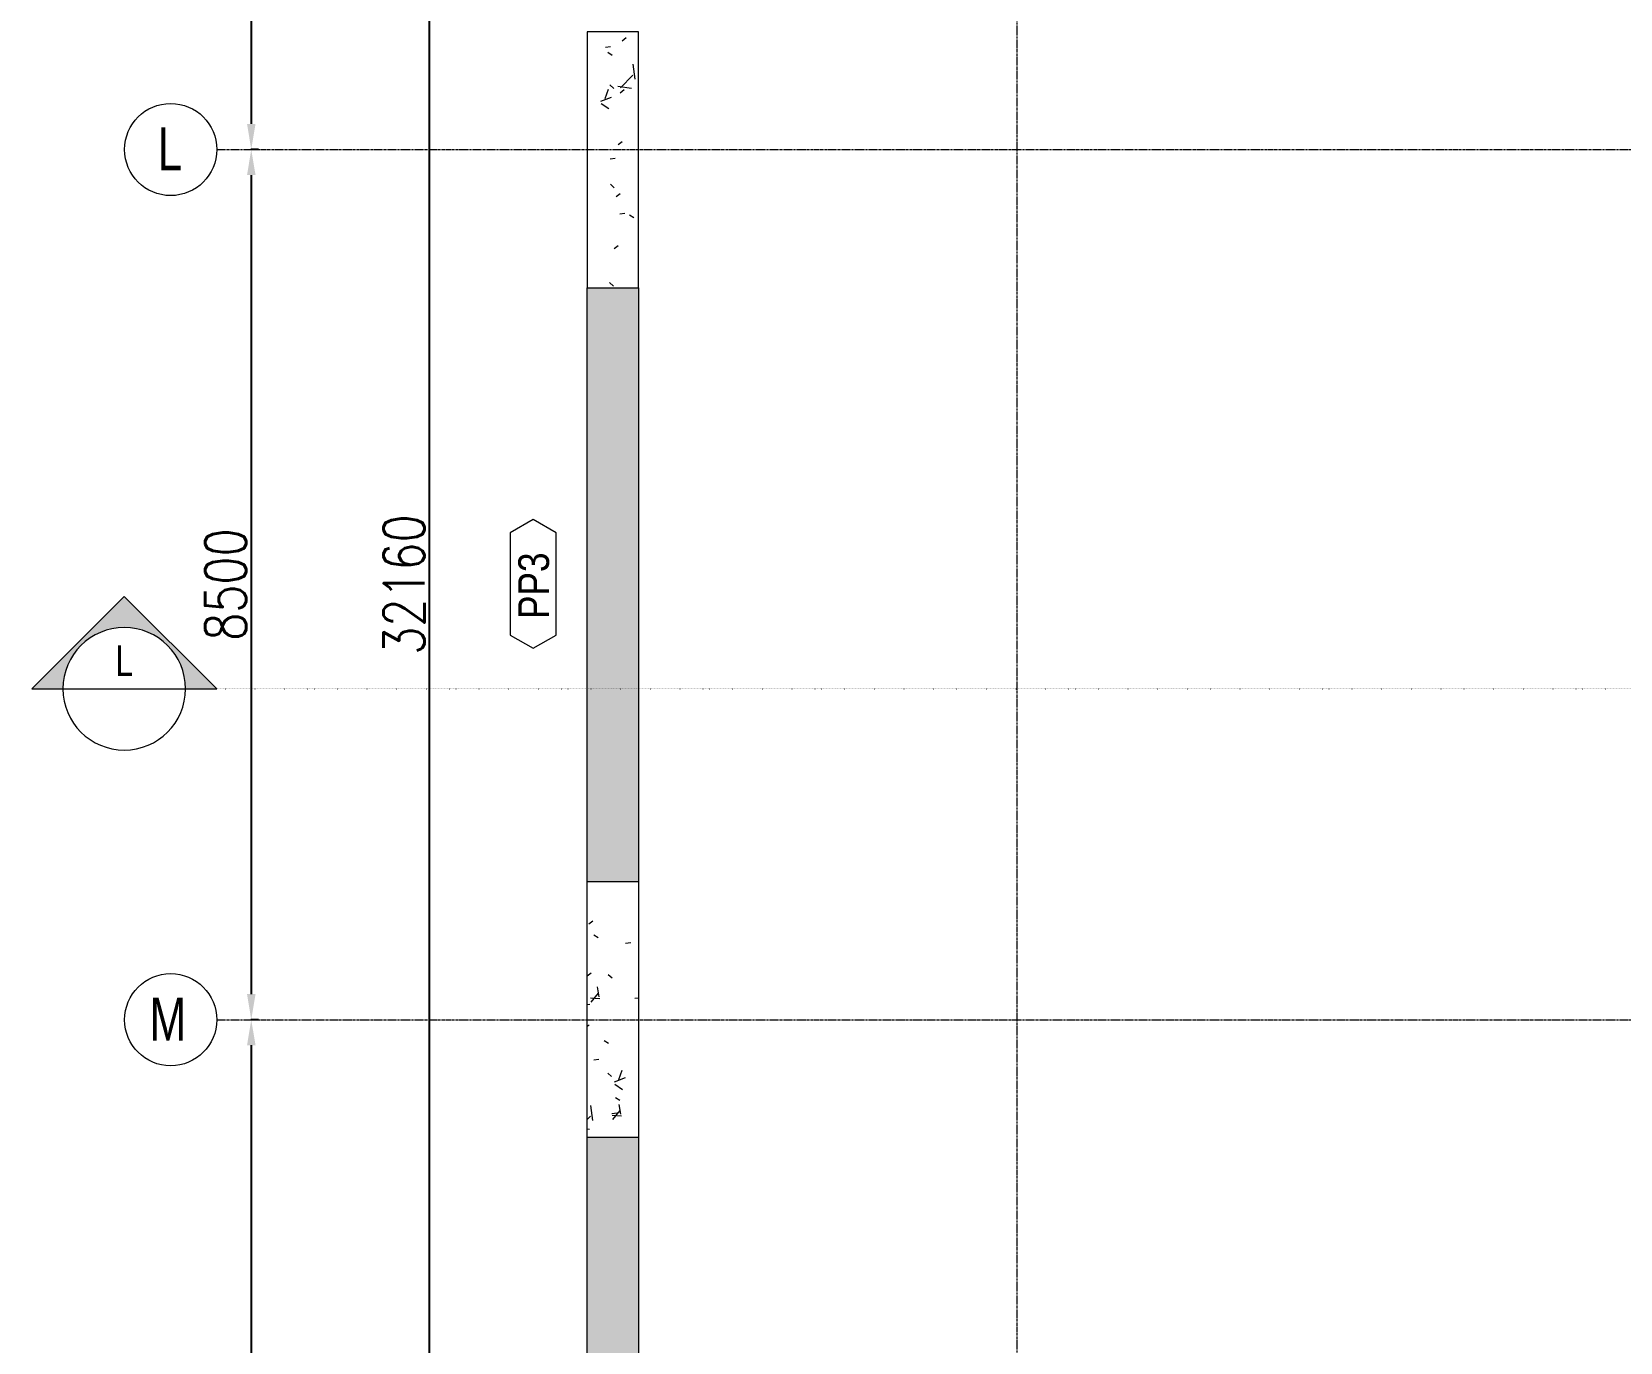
# Model space of a CAD drawing. Header units: metres. Extents: x -5444 to 112500, y -2287 to 89414.
# Drawn here: x -5444 to 10069, y 10799 to 23599 of the extents above; entities that cross this region are included whole.
import ezdxf

# ---------------------------------------------------------------- set-up
doc = ezdxf.new("R2010")
doc.units = ezdxf.units.M
doc.header["$LTSCALE"] = 10
doc.linetypes.add('Dot', pattern=[0.714375, 0, -0.714375])
doc.linetypes.add('Grid Line', pattern=[3.33375, 1.905, -0.47625, 0.47625, -0.47625])
doc.layers.add('COTAS', color=8, linetype='Continuous')
for name, color, linetype, lineweight in [('E_CIMENTACION-1', 254, 'Continuous', 18), ('E_CIMENTACION-2', 253, 'Continuous', 18), ('E_EJES', 8, 'Continuous', 9), ('E_EJES-1', 8, 'Grid Line', 9), ('E_MUROS-1', 10, 'Continuous', 18), ('E_MUROS-2', 253, 'Continuous', 18), ('E_TEXTO', 3, 'Continuous', 9), ('E_TEXTO-1', 3, 'Dot', 9)]:
    doc.layers.add(name, color=color, linetype=linetype, lineweight=lineweight)
doc.styles.add('Arial Narrow_1', font='', dxfattribs={"height": 0.3})
doc.styles.add('CNI_COTAS', font='romans.shx', dxfattribs={"width": 0.8})
doc.styles.add('Swis721 LtCn BT', font='swisscl.ttf', dxfattribs={"height": 0.42})
doc.styles.add('Swis721 LtCn BT_1', font='swisscl.ttf', dxfattribs={"height": 0.3})
doc.styles.get('Arial Narrow_1').set_extended_font_data('Arial Narrow')
doc.dimstyles.new('1.5', dxfattribs={"dimscale": 0, "dimtxt": 400, "dimasz": 250, "dimexe": 4, "dimexo": 4, "dimgap": 50, "dimtad": 1, "dimdec": 0, "dimzin": 4, "dimdsep": 46, "dimtxsty": 'CNI_COTAS', "dimcen": 0, "dimclrd": 256, "dimclrt": 3, "dimadec": 0, "dimazin": 0, "dimtfac": 1, "dimtdec": 0, "dimtmove": 2, "dimatfit": 0, "dimfxl": 0.05, "dimtolj": 1, "dimtzin": 0, "dimarcsym": 0})
pattern_1 = [(50, (95341.5, -135213.6), (1092.9874, -96.024), [114, -1257]), (355, (95341.5, -135213.6), (-211.8535, 1146.828), [91, -1006]), (100.451, (95432.5, -135221.6), (882.091, 1050.433), [97, -1069]), (46.184, (95341.5, -134908.6), (1626.246, -252.121), [171, -1886]), (96.636, (95477.5, -134929.6), (1423.989, 1484.504), [146, -1603]), (351.184, (95341.5, -134908.6), (1424.305, 1484.244), [137, -1509]), (21, (95493.5, -134984.6), (909.395, -613.8754), [114, -1257]), (326, (95493.5, -134984.6), (370.702, 1105.747), [91, -1006]), (71.451, (95569.5, -135036.6), (1280.754, 491.083), [97, -1069]), (37.5, (95341.5, -135213.64), (19.0208, 507.4399), [50, -943, 50, -971, -1010]), (37.5, (95341.5, -135213.64), (19.0208, 507.4399), [-2015, 50, -959]), (7.5, (95341.5, -135213.64), (400.9215, 601.4765), [50, -532, 50, -920, -385]), (7.5, (95341.5, -135213.64), (400.9215, 601.4765), [-1553, 50, -335]), (327.5, (95001.5, -135213.64), (813.8092, -34.6925), [50, -331, 50, -1138, -1577]), (327.5, (95001.5, -135213.64), (813.8092, -34.6925), [-1570, 50, -1527]), (317.5, (94849.5, -135213.64), (888.673, 152.753), [50, -445, 50, -739, -1120]), (317.5, (94849.5, -135213.64), (888.673, 152.753), [-1285, 50, -1070])]

# ---------------------------------------------------------------- blocks, each defined once
blk = doc.blocks.new('Grid - CNI_NOMBRE EJES-372759-_0_00m_LOC COLUMNAS Y MUROS PISO 1')
at = {"layer": 'E_EJES'}
blk.add_circle((0, 0), 0.003, dxfattribs=at)
blk = doc.blocks.new('Section - M_Section Head - Filled 2-372761-_0_00m_LOC COLUMNAS Y MUROS PISO 1')
at = {"layer": 'E_TEXTO'}
h = blk.add_hatch(color=256, dxfattribs=at)
edge = h.paths.add_edge_path()
edge.add_line((-0.006, 0.00602), (0.00002, 0))
edge.add_line((0.00002, 0), (-0.00201, 0))
edge.add_arc((-0.006, 0), 0.00399, 0, 180)
edge.add_line((-0.00999, 0), (-0.01202, 0))
edge.add_line((-0.01202, 0), (-0.006, 0.00602))
for p, q in [((-0.006, 0.00602), (-0.01202, 0)), ((0.00002, 0), (-0.006, 0.00602)), ((-0.01202, 0), (-0.00999, 0)), ((-0.00201, 0), (0.00002, 0))]:
    blk.add_line(p, q, dxfattribs=at)
for start, end in [(0, 180), (180, 360)]:
    blk.add_arc((-0.006, 0), 0.00399, start, end, dxfattribs=at)
blk = doc.blocks.new('DIMBLOCK1-_0_00m_LOC COLUMNAS Y MUROS PISO 1')
at = {"layer": 'COTAS', "color": 0, "lineweight": -2, "transparency": 16777216}
for p, q in [((-3230, 30949), (-3305, 30949)), ((-3230, 22449), (-3305, 22449))]:
    blk.add_line(p, q, dxfattribs=at)
at = {"layer": 'COTAS', "lineweight": -2, "transparency": 16777216}
blk.add_line((-3301, 30699), (-3301, 22699), dxfattribs=at)
at = {"layer": 'COTAS', "transparency": 16777216}
for points in [[(-3342, 30699), (-3259, 30699), (-3301, 30949)], [(-3342, 22699), (-3259, 22699), (-3301, 22449)]]:
    blk.add_solid(points, dxfattribs=at)
at = {"layer": 'Defpoints', "color": 0, "transparency": 16777216}
for p in [(-3226, 30949), (-3301, 22449), (-3226, 22449)]:
    blk.add_point(p, dxfattribs=at)
at = {"layer": 'COTAS', "color": 3, "transparency": 16777216, "insert": (-3551, 26699), "char_height": 400, "width": 2.26, "attachment_point": 5, "rotation": 90, "style": 'CNI_COTAS'}
blk.add_mtext('\\A1;8500', dxfattribs=at)
blk = doc.blocks.new('DIMBLOCK2-_0_00m_LOC COLUMNAS Y MUROS PISO 1')
at = {"layer": 'COTAS', "color": 0, "lineweight": -2, "transparency": 16777216}
for p, q in [((-3230, 22449), (-3305, 22449)), ((-3230, 13949), (-3305, 13949))]:
    blk.add_line(p, q, dxfattribs=at)
at = {"layer": 'COTAS', "lineweight": -2, "transparency": 16777216}
blk.add_line((-3301, 22199), (-3301, 14199), dxfattribs=at)
at = {"layer": 'COTAS', "transparency": 16777216}
for points in [[(-3342, 22199), (-3259, 22199), (-3301, 22449)], [(-3342, 14199), (-3259, 14199), (-3301, 13949)]]:
    blk.add_solid(points, dxfattribs=at)
at = {"layer": 'Defpoints', "color": 0, "transparency": 16777216}
for p in [(-3226, 22449), (-3301, 13949), (-3226, 13949)]:
    blk.add_point(p, dxfattribs=at)
at = {"layer": 'COTAS', "color": 3, "transparency": 16777216, "insert": (-3551, 18199), "char_height": 400, "width": 2.26, "attachment_point": 5, "rotation": 90, "style": 'CNI_COTAS'}
blk.add_mtext('\\A1;8500', dxfattribs=at)
blk = doc.blocks.new('DIMBLOCK3-_0_00m_LOC COLUMNAS Y MUROS PISO 1')
at = {"layer": 'COTAS', "color": 0, "lineweight": -2, "transparency": 16777216}
for p, q in [((-3230, 13949), (-3305, 13949)), ((-3230, 5449), (-3305, 5449))]:
    blk.add_line(p, q, dxfattribs=at)
at = {"layer": 'COTAS', "lineweight": -2, "transparency": 16777216}
blk.add_line((-3301, 13699), (-3301, 5699), dxfattribs=at)
at = {"layer": 'COTAS', "transparency": 16777216}
for points in [[(-3342, 13699), (-3259, 13699), (-3301, 13949)], [(-3342, 5699), (-3259, 5699), (-3301, 5449)]]:
    blk.add_solid(points, dxfattribs=at)
at = {"layer": 'Defpoints', "color": 0, "transparency": 16777216}
for p in [(-3226, 13949), (-3301, 5449), (-3226, 5449)]:
    blk.add_point(p, dxfattribs=at)
at = {"layer": 'COTAS', "color": 3, "transparency": 16777216, "insert": (-3551, 9699), "char_height": 400, "width": 2.26, "attachment_point": 5, "rotation": 90, "style": 'CNI_COTAS'}
blk.add_mtext('\\A1;8500', dxfattribs=at)
blk = doc.blocks.new('DIMBLOCK95-_0_00m_LOC COLUMNAS Y MUROS PISO 1')
at = {"layer": 'COTAS', "color": 0, "lineweight": -2, "transparency": 16777216}
for p, q in [((-1488, 34279), (-1563, 34279)), ((-1488, 2119), (-1563, 2119))]:
    blk.add_line(p, q, dxfattribs=at)
at = {"layer": 'COTAS', "lineweight": -2, "transparency": 16777216}
blk.add_line((-1559, 2369), (-1559, 34029), dxfattribs=at)
at = {"layer": 'COTAS', "transparency": 16777216}
for points in [[(-1601, 34029), (-1517, 34029), (-1559, 34279)], [(-1601, 2369), (-1517, 2369), (-1559, 2119)]]:
    blk.add_solid(points, dxfattribs=at)
at = {"layer": 'Defpoints', "color": 0, "transparency": 16777216}
for p in [(-1559, 34279), (-1484, 34279), (-1484, 2119)]:
    blk.add_point(p, dxfattribs=at)
at = {"layer": 'COTAS', "color": 3, "transparency": 16777216, "insert": (-1809, 18199), "char_height": 400, "width": 2.72, "attachment_point": 5, "rotation": 90, "style": 'CNI_COTAS'}
blk.add_mtext('\\A1;32160', dxfattribs=at)
blk = doc.blocks.new('CNI_TAG PANTALLAS Y CONTENCIONES_MARCA - CNI_TAG PANTALLA_MARCA-583536-_0_00m_LOC COLUMNAS Y MUROS PISO 1')
at = {"layer": 'E_TEXTO'}
for p, q in [((-0.00291, 0.00304), (-0.00377, 0.00155)), ((0.00374, 0.00304), (-0.00291, 0.00304)), ((0.00461, 0.00155), (0.00374, 0.00304)), ((-0.00377, 0.00155), (-0.00291, 0.00005)), ((0.00374, 0.00005), (0.00461, 0.00155)), ((-0.00291, 0.00005), (0.00374, 0.00005))]:
    blk.add_line(p, q, dxfattribs=at)

msp = doc.modelspace()

# ---------------------------------------------------------------- hatches: boundary and pattern name
at = {"layer": 'E_CIMENTACION-1'}
h = msp.add_hatch(dxfattribs=at)
h.set_pattern_fill('FP_1', color=256, scale=1000, style=0, pattern_type=2)
h.set_pattern_definition(pattern_1)
h.paths.add_polyline_path([(479.5631, 21098.7789), (479.5631, 23598.7789), (-20.4369, 23598.7789), (-20.4369, 21098.7789)])
h = msp.add_hatch(dxfattribs=at)
h.set_pattern_fill('FP_1', color=256, scale=1000, style=0, pattern_type=2)
h.set_pattern_definition(pattern_1)
h.paths.add_polyline_path([(-20.4369, 12798.7789), (479.5631, 12798.7789), (479.5631, 15298.7789), (-20.4369, 15298.7789), (-20.4369, 14539.853)])
at = {"layer": 'E_MUROS-1'}
h = msp.add_hatch(color=256, dxfattribs=at)
h.paths.add_polyline_path([(-20.4369, 2118.7626), (479.5631, 2118.7626), (479.5631, 12798.7789), (-20.4369, 12798.7789), (-20.4369, 3118.7626)])
h.paths.add_polyline_path([(479.5631, 15298.7789), (479.5631, 21098.7789), (-20.4369, 21098.7789), (-20.4369, 15298.7789)])

# ---------------------------------------------------------------- linework, layer by layer
at = {"layer": 'E_CIMENTACION-2'}
for p, q in [((479.5631, 23598.7789), (-20.4369, 23598.7789)), ((-20.4369, 23598.7789), (-20.4369, 21098.7789)), ((479.5631, 21098.7789), (479.5631, 23598.7789)), ((-20.4369, 21098.7789), (479.5631, 21098.7789)), ((-20.4369, 15298.7789), (479.5631, 15298.7789)), ((-20.4369, 12798.7789), (-20.4369, 15298.7789)), ((479.5631, 15298.7789), (479.5631, 12798.7789)), ((479.5631, 12798.7789), (-20.4369, 12798.7789))]:
    msp.add_line(p, q, dxfattribs=at)
at = {"layer": 'E_EJES-1'}
for p, q in [((4179.4029, -1101.314), (4179.4029, 38666.2144)), ((-3637.6038, 22448.7789), (105501.3014, 22448.7789)), ((-3637.6038, 13948.7789), (105501.3014, 13948.7789))]:
    msp.add_line(p, q, dxfattribs=at)
at = {"layer": 'E_MUROS-2'}
for p, q in [((-20.4369, 15298.7789), (-20.4369, 21098.7789)), ((479.5631, 21098.7789), (479.5631, 15298.7789)), ((-20.4369, 2118.7626), (-20.4369, 12798.7789)), ((479.5631, 12798.7789), (479.5631, 2118.7626))]:
    msp.add_line(p, q, dxfattribs=at)
at = {"layer": 'E_TEXTO'}
msp.add_line((-5140.2744, 17181.0897), (-3941.7916, 17181.0897), dxfattribs=at)
at = {"layer": 'E_TEXTO-1'}
msp.add_line((-3641.033, 17181.0897), (106016.4127, 17181.0897), dxfattribs=at)

# ---------------------------------------------------------------- block references
at = {"layer": 'E_EJES', "xscale": 149999.9999999999, "yscale": 149999.9999999999, "zscale": 149999.9999999999, "rotation": 269.9999999999994}
for p in [(-4087.6038, 22448.7789), (-4087.6038, 13948.7789)]:
    msp.add_blockref('Grid - CNI_NOMBRE EJES-372759-_0_00m_LOC COLUMNAS Y MUROS PISO 1', p, dxfattribs=at)
at = {"layer": 'E_TEXTO', "xscale": 149999.9999999999, "yscale": 149999.9999999999, "zscale": 149999.9999999999, "rotation": 89.99999999999973}
msp.add_blockref('CNI_TAG PANTALLAS Y CONTENCIONES_MARCA - CNI_TAG PANTALLA_MARCA-583536-_0_00m_LOC COLUMNAS Y MUROS PISO 1', (-315.4056, 18142.4184), dxfattribs=at)
at = {"layer": 'E_TEXTO', "xscale": 149999.9999999999, "yscale": 149999.9999999999, "zscale": 149999.9999999999}
msp.add_blockref('Section - M_Section Head - Filled 2-372761-_0_00m_LOC COLUMNAS Y MUROS PISO 1', (-3641.033, 17181.0897), dxfattribs=at)

# ---------------------------------------------------------------- texts
at = {"layer": 'E_EJES', "char_height": 420, "attachment_point": 1, "style": 'Swis721 LtCn BT'}
for s, insert, width in [('L', (-4215.2231, 22665.4307), 288.6075), ('M', (-4294.7231, 14165.4307), 481.0125)]:
    msp.add_mtext(s, dxfattribs=dict(at, insert=insert, width=width))
at = {"layer": 'E_TEXTO', "insert": (-692.7107, 17863.3276), "char_height": 300, "width": 817.72125, "attachment_point": 1, "rotation": 90, "style": 'Arial Narrow_1'}
msp.add_mtext('PP3', dxfattribs=at)
at = {"layer": 'E_TEXTO', "insert": (-4627.1224, 17605.3961), "char_height": 300, "width": 204.430312, "attachment_point": 1, "style": 'Swis721 LtCn BT_1'}
msp.add_mtext('L', dxfattribs=at)

# ---------------------------------------------------------------- dimensions: what is measured, and where the dimension line sits
at = {"layer": 'COTAS'}
for base, p1, p2, picture, middle in [((-1559.0196, 34278.7626), (-1484.0196, 2118.7626), (-1484.0196, 34278.7626), 'DIMBLOCK95-_0_00m_LOC COLUMNAS Y MUROS PISO 1', (-1809.0196, 18198.7626)), ((-3300.8002, 22448.7789), (-3225.8002, 30948.7789), (-3225.8002, 22448.7789), 'DIMBLOCK1-_0_00m_LOC COLUMNAS Y MUROS PISO 1', (-3550.8002, 26698.7789)), ((-3300.8002, 13948.7789), (-3225.8002, 22448.7789), (-3225.8002, 13948.7789), 'DIMBLOCK2-_0_00m_LOC COLUMNAS Y MUROS PISO 1', (-3550.8002, 18198.7789)), ((-3300.8002, 5448.7789), (-3225.8002, 13948.7789), (-3225.8002, 5448.7789), 'DIMBLOCK3-_0_00m_LOC COLUMNAS Y MUROS PISO 1', (-3550.8002, 9698.7789))]:
    dim = msp.add_linear_dim(base=base, p1=p1, p2=p2, angle=90, dimstyle='1.5', override={"dimscale": 1}, dxfattribs=at)
    dim.commit()
    dim.dimension.update_dxf_attribs({"geometry": picture, "text_midpoint": middle})

doc.saveas('drawing.dxf')
